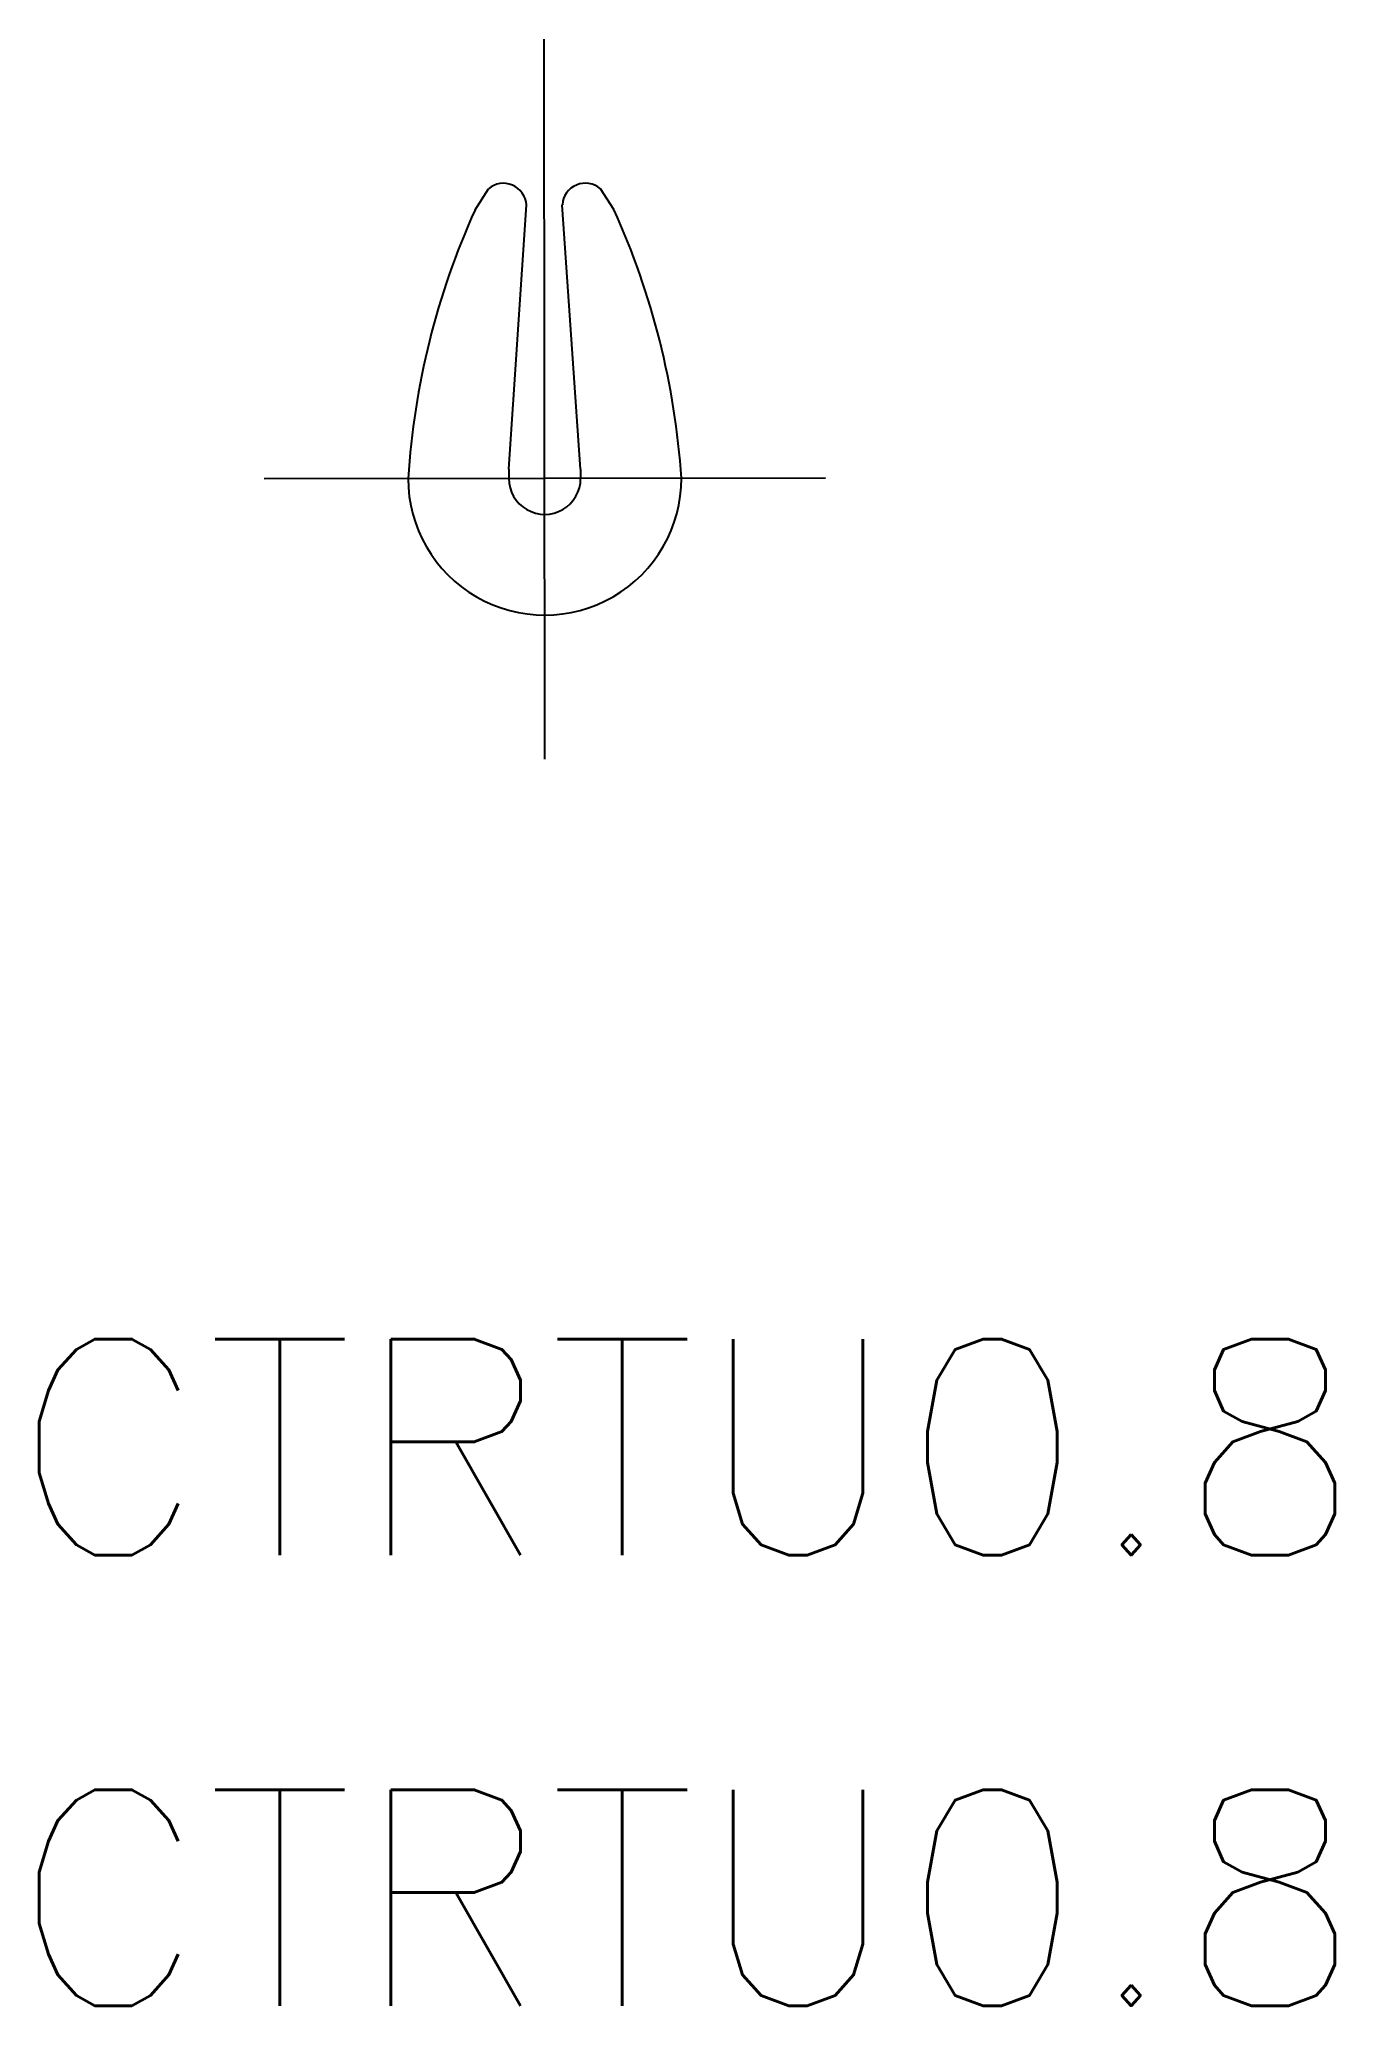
# Model space of a CAD drawing. Extents: x -7 to 11, y -21.2 to 6.1.
import ezdxf

# ---------------------------------------------------------------- set-up
doc = ezdxf.new("R2010")
doc.units = 0
doc.linetypes.add('CENTER', pattern=[50.8, 31.75, -6.35, 6.35, -6.35])
doc.layers.get('0').update_dxf_attribs({"linetype": 'CONTINUOUS'})
doc.layers.add('CENTER', color=1, linetype='CENTER')
doc.styles.get("Standard").update_dxf_attribs({"font": 'txt.shx', "height": 3, "bigfont": 'bigfont.shx'})

msp = doc.modelspace()

# ---------------------------------------------------------------- linework, layer by layer
at = {"color": 7, "linetype": 'CONTINUOUS'}
for p, q in [((-0.967, 3.732), (-0.782, 4.021)), ((0.96, 3.735), (0.774, 4.023)), ((-0.498, 0.125), (-0.253, 3.798)), ((0.5, 0.126), (0.245, 3.799)), ((-0.498, 0.125), (-0.498, -0.002)), ((0.5, 0.126), (0.5, -0.001))]:
    msp.add_line(p, q, dxfattribs=at)
for centre, radius, start, end in [((0.566, 3.779), 0.321, 49.4939, 176.4498), ((-0.573, 3.777), 0.321, 3.6961, 130.652), ((8.881, -0.705), 10.802, 155.748, 176.2731), ((-8.877, -0.727), 10.802, 3.8729, 24.3979), ((0.001, -0.002), 1.899, 179.9717, 0.1467), ((0.001, -0.002), 0.499, 179.932, 0.2139)]:
    msp.add_arc(centre, radius, start, end, dxfattribs=at)
at = {"layer": 'CENTER', "color": 1, "linetype": 'CENTER'}
for p, q in [((0.004, -3.902), (-0.006, 6.099)), ((-3.898, -0.005), (3.9, 0.005))]:
    msp.add_line(p, q, dxfattribs=at)

# ---------------------------------------------------------------- texts
at = {"color": 7, "linetype": 'CONTINUOUS'}
for p in [(-7.408, -14.96), (-7.408, -21.222)]:
    msp.add_text('CTRTU0.8', height=3, dxfattribs=at).set_placement(p)

doc.saveas('drawing.dxf')
